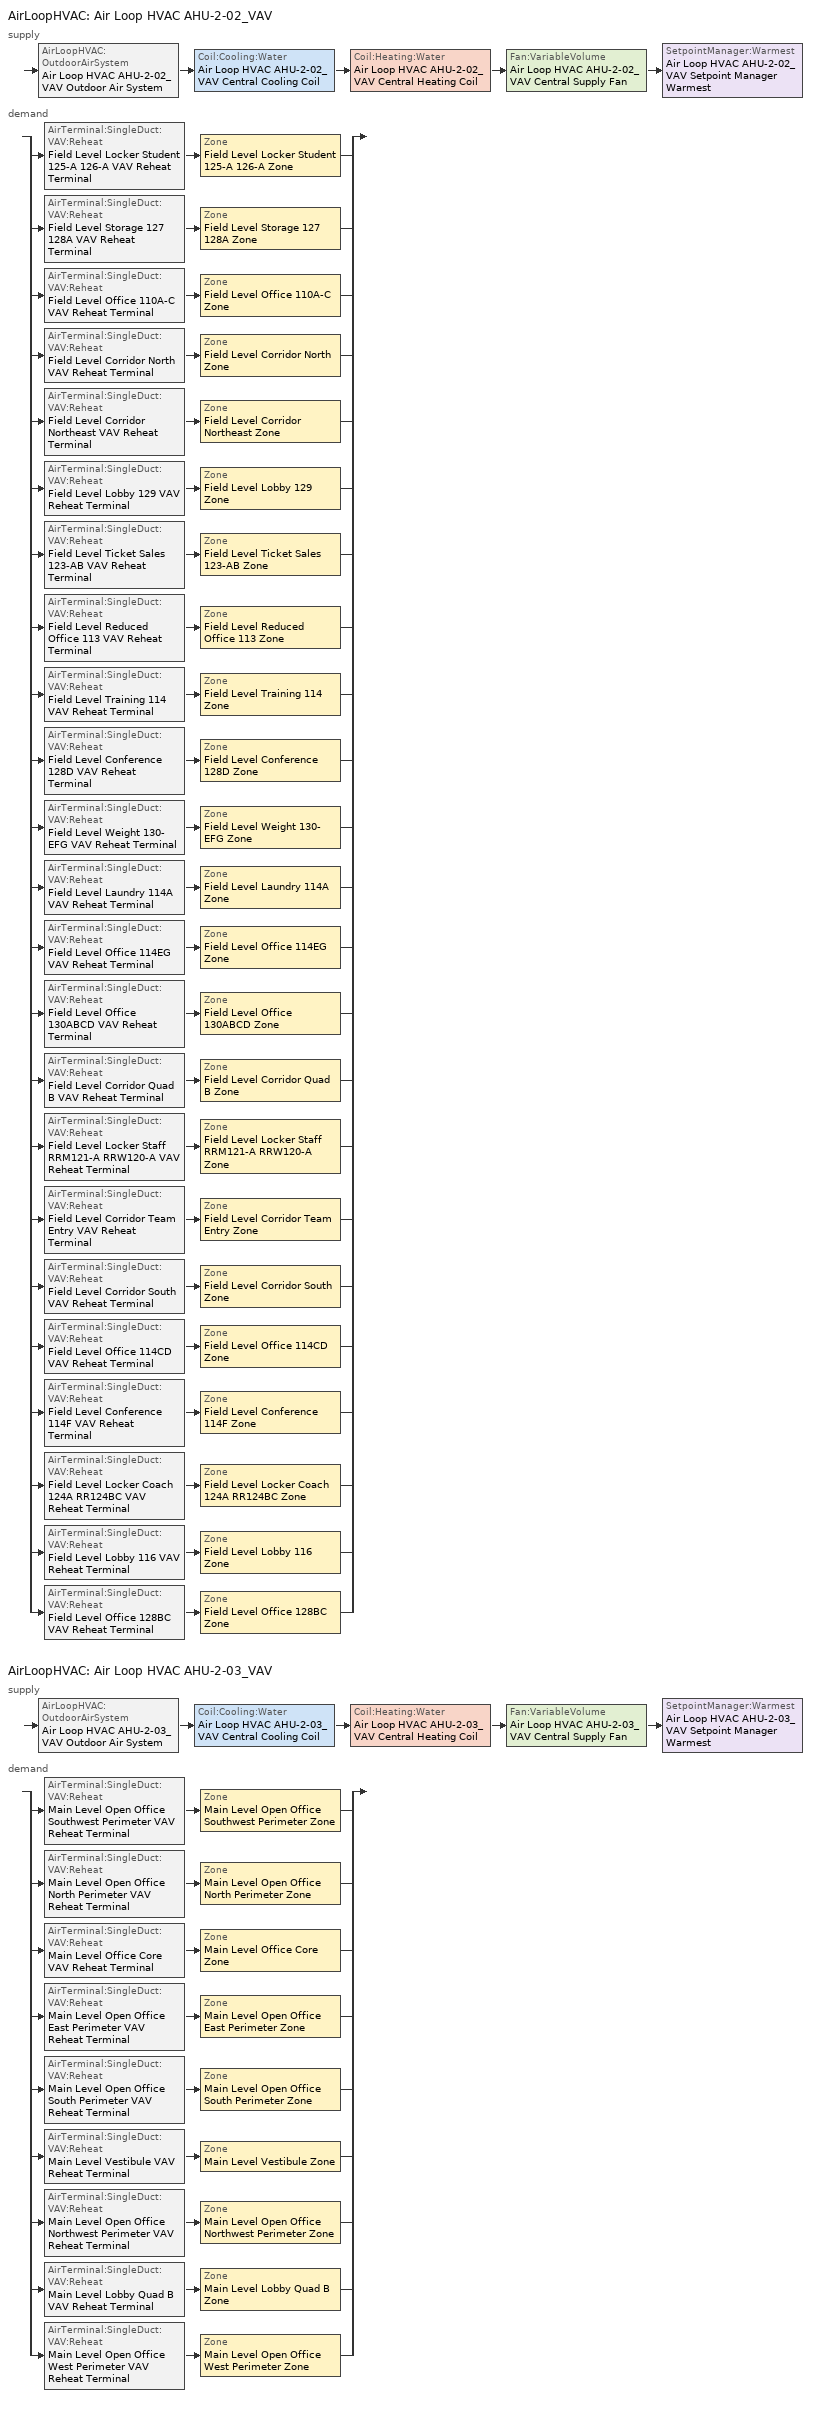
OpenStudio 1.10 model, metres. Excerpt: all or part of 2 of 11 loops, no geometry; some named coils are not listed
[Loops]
AirLoopHVAC 'Air Loop HVAC AHU-2-02_VAV'
 supply: AirLoopHVAC:OutdoorAirSystem 'Air Loop HVAC AHU-2-02_VAV Outdoor Air System' > Coil:Cooling:Water 'Air Loop HVAC AHU-2-02_VAV Central Cooling Coil' > Coil:Heating:Water 'Air Loop HVAC AHU-2-02_VAV Central Heating Coil' > Fan:VariableVolume 'Air Loop HVAC AHU-2-02_VAV Central Supply Fan' > SetpointManager:Warmest 'Air Loop HVAC AHU-2-02_VAV Setpoint Manager Warmest'
 demand: split
  | AirTerminal:SingleDuct:VAV:Reheat 'Field Level Locker Student 125-A 126-A VAV Reheat Terminal' > Zone 'Field Level Locker Student 125-A 126-A Zone'
  | AirTerminal:SingleDuct:VAV:Reheat 'Field Level Storage 127 128A VAV Reheat Terminal' > Zone 'Field Level Storage 127 128A Zone'
  | AirTerminal:SingleDuct:VAV:Reheat 'Field Level Office 110A-C VAV Reheat Terminal' > Zone 'Field Level Office 110A-C Zone'
  | AirTerminal:SingleDuct:VAV:Reheat 'Field Level Corridor North VAV Reheat Terminal' > Zone 'Field Level Corridor North Zone'
  | AirTerminal:SingleDuct:VAV:Reheat 'Field Level Corridor Northeast VAV Reheat Terminal' > Zone 'Field Level Corridor Northeast Zone'
  | AirTerminal:SingleDuct:VAV:Reheat 'Field Level Lobby 129 VAV Reheat Terminal' > Zone 'Field Level Lobby 129 Zone'
  | AirTerminal:SingleDuct:VAV:Reheat 'Field Level Ticket Sales 123-AB VAV Reheat Terminal' > Zone 'Field Level Ticket Sales 123-AB Zone'
  | AirTerminal:SingleDuct:VAV:Reheat 'Field Level Reduced Office 113 VAV Reheat Terminal' > Zone 'Field Level Reduced Office 113 Zone'
  | AirTerminal:SingleDuct:VAV:Reheat 'Field Level Training 114 VAV Reheat Terminal' > Zone 'Field Level Training 114 Zone'
  | AirTerminal:SingleDuct:VAV:Reheat 'Field Level Conference 128D VAV Reheat Terminal' > Zone 'Field Level Conference 128D Zone'
  | AirTerminal:SingleDuct:VAV:Reheat 'Field Level Weight 130-EFG VAV Reheat Terminal' > Zone 'Field Level Weight 130-EFG Zone'
  | AirTerminal:SingleDuct:VAV:Reheat 'Field Level Laundry 114A VAV Reheat Terminal' > Zone 'Field Level Laundry 114A Zone'
  | AirTerminal:SingleDuct:VAV:Reheat 'Field Level Office 114EG VAV Reheat Terminal' > Zone 'Field Level Office 114EG Zone'
  | AirTerminal:SingleDuct:VAV:Reheat 'Field Level Office 130ABCD VAV Reheat Terminal' > Zone 'Field Level Office 130ABCD Zone'
  | AirTerminal:SingleDuct:VAV:Reheat 'Field Level Corridor Quad B VAV Reheat Terminal' > Zone 'Field Level Corridor Quad B Zone'
  | AirTerminal:SingleDuct:VAV:Reheat 'Field Level Locker Staff RRM121-A RRW120-A VAV Reheat Terminal' > Zone 'Field Level Locker Staff RRM121-A RRW120-A Zone'
  | AirTerminal:SingleDuct:VAV:Reheat 'Field Level Corridor Team Entry VAV Reheat Terminal' > Zone 'Field Level Corridor Team Entry Zone'
  | AirTerminal:SingleDuct:VAV:Reheat 'Field Level Corridor South VAV Reheat Terminal' > Zone 'Field Level Corridor South Zone'
  | AirTerminal:SingleDuct:VAV:Reheat 'Field Level Office 114CD VAV Reheat Terminal' > Zone 'Field Level Office 114CD Zone'
  | AirTerminal:SingleDuct:VAV:Reheat 'Field Level Conference 114F VAV Reheat Terminal' > Zone 'Field Level Conference 114F Zone'
  | AirTerminal:SingleDuct:VAV:Reheat 'Field Level Locker Coach 124A RR124BC VAV Reheat Terminal' > Zone 'Field Level Locker Coach 124A RR124BC Zone'
  | AirTerminal:SingleDuct:VAV:Reheat 'Field Level Lobby 116 VAV Reheat Terminal' > Zone 'Field Level Lobby 116 Zone'
  | AirTerminal:SingleDuct:VAV:Reheat 'Field Level Office 128BC VAV Reheat Terminal' > Zone 'Field Level Office 128BC Zone'
AirLoopHVAC 'Air Loop HVAC AHU-2-03_VAV'
 supply: AirLoopHVAC:OutdoorAirSystem 'Air Loop HVAC AHU-2-03_VAV Outdoor Air System' > Coil:Cooling:Water 'Air Loop HVAC AHU-2-03_VAV Central Cooling Coil' > Coil:Heating:Water 'Air Loop HVAC AHU-2-03_VAV Central Heating Coil' > Fan:VariableVolume 'Air Loop HVAC AHU-2-03_VAV Central Supply Fan' > SetpointManager:Warmest 'Air Loop HVAC AHU-2-03_VAV Setpoint Manager Warmest'
 demand: split
  | AirTerminal:SingleDuct:VAV:Reheat 'Main Level Open Office Southwest Perimeter VAV Reheat Terminal' > Zone 'Main Level Open Office Southwest Perimeter Zone'
  | AirTerminal:SingleDuct:VAV:Reheat 'Main Level Open Office North Perimeter VAV Reheat Terminal' > Zone 'Main Level Open Office North Perimeter Zone'
  | AirTerminal:SingleDuct:VAV:Reheat 'Main Level Office Core VAV Reheat Terminal' > Zone 'Main Level Office Core Zone'
  | AirTerminal:SingleDuct:VAV:Reheat 'Main Level Open Office East Perimeter VAV Reheat Terminal' > Zone 'Main Level Open Office East Perimeter Zone'
  | AirTerminal:SingleDuct:VAV:Reheat 'Main Level Open Office South Perimeter VAV Reheat Terminal' > Zone 'Main Level Open Office South Perimeter Zone'
  | AirTerminal:SingleDuct:VAV:Reheat 'Main Level Vestibule VAV Reheat Terminal' > Zone 'Main Level Vestibule Zone'
  | AirTerminal:SingleDuct:VAV:Reheat 'Main Level Open Office Northwest Perimeter VAV Reheat Terminal' > Zone 'Main Level Open Office Northwest Perimeter Zone'
  | AirTerminal:SingleDuct:VAV:Reheat 'Main Level Lobby Quad B VAV Reheat Terminal' > Zone 'Main Level Lobby Quad B Zone'
  | AirTerminal:SingleDuct:VAV:Reheat 'Main Level Open Office West Perimeter VAV Reheat Terminal' > Zone 'Main Level Open Office West Perimeter Zone'
[Sizing:Zone] Zone Cooling Design Supply Air Temperature {C}=12.78; Zone Heating Design Supply Air Temperature {C}=32.22; Zone Cooling Design Supply Air Humidity Ratio {kg-H2O/kg-air}=0.0085; Zone Heating Design Supply Air Humidity Ratio {kg-H2O/kg-air}=0.008; Cooling Design Air Flow Method=DesignDay; Heating Design Air Flow Method=DesignDay
Field Level Office 114EG Zone; Field Level Office 114CD Zone; Field Level Ticket Sales 123-AB Zone; Field Level Weight 130-EFG Zone; Main Level Vestibule Zone; Main Level Office Core Zone; Field Level Corridor Quad B Zone; Main Level Open Office North Perimeter Zone; Main Level Open Office West Perimeter Zone; Field Level Corridor Team Entry Zone; Field Level Laundry 114A Zone; Field Level Training 114 Zone; Main Level Open Office Northwest Perimeter Zone; Field Level Reduced Office 113 Zone; Field Level Conference 114F Zone; Field Level Storage 127 128A Zone; Field Level Locker Student 125-A 126-A Zone; Main Level Open Office South Perimeter Zone; Field Level Locker Staff RRM121-A RRW120-A Zone; Field Level Corridor North Zone; Field Level Office 110A-C Zone; Main Level Open Office East Perimeter Zone; Field Level Lobby 116 Zone; Field Level Locker Coach 124A RR124BC Zone; Field Level Conference 128D Zone; Main Level Open Office Southwest Perimeter Zone; Field Level Corridor South Zone; Main Level Lobby Quad B Zone; Field Level Office 128BC Zone; Field Level Corridor Northeast Zone; Field Level Lobby 129 Zone; Field Level Office 130ABCD Zone
[Zone equipment]
Field Level Office 114EG Zone: Field Level Office 114EG VAV Reheat Terminal
Field Level Office 114CD Zone: Field Level Office 114CD VAV Reheat Terminal
Field Level Ticket Sales 123-AB Zone: Field Level Ticket Sales 123-AB VAV Reheat Terminal
Field Level Weight 130-EFG Zone: Field Level Weight 130-EFG VAV Reheat Terminal
Main Level Vestibule Zone: Main Level Vestibule VAV Reheat Terminal
Main Level Office Core Zone: Main Level Office Core VAV Reheat Terminal
Field Level Corridor Quad B Zone: Field Level Corridor Quad B VAV Reheat Terminal
Main Level Open Office North Perimeter Zone: Main Level Open Office North Perimeter VAV Reheat Terminal
Main Level Open Office West Perimeter Zone: Main Level Open Office West Perimeter VAV Reheat Terminal
Field Level Corridor Team Entry Zone: Field Level Corridor Team Entry VAV Reheat Terminal
Field Level Laundry 114A Zone: Field Level Laundry 114A VAV Reheat Terminal
Field Level Training 114 Zone: Field Level Training 114 VAV Reheat Terminal
Main Level Open Office Northwest Perimeter Zone: Main Level Open Office Northwest Perimeter VAV Reheat Terminal
Field Level Reduced Office 113 Zone: Field Level Reduced Office 113 VAV Reheat Terminal
Field Level Conference 114F Zone: Field Level Conference 114F VAV Reheat Terminal
Field Level Storage 127 128A Zone: Field Level Storage 127 128A VAV Reheat Terminal
Field Level Locker Student 125-A 126-A Zone: Field Level Locker Student 125-A 126-A VAV Reheat Terminal
Main Level Open Office South Perimeter Zone: Main Level Open Office South Perimeter VAV Reheat Terminal
Field Level Locker Staff RRM121-A RRW120-A Zone: Field Level Locker Staff RRM121-A RRW120-A VAV Reheat Terminal
Field Level Corridor North Zone: Field Level Corridor North VAV Reheat Terminal
Field Level Office 110A-C Zone: Field Level Office 110A-C VAV Reheat Terminal
Main Level Open Office East Perimeter Zone: Main Level Open Office East Perimeter VAV Reheat Terminal
Field Level Lobby 116 Zone: Field Level Lobby 116 VAV Reheat Terminal
Field Level Locker Coach 124A RR124BC Zone: Field Level Locker Coach 124A RR124BC VAV Reheat Terminal
Field Level Conference 128D Zone: Field Level Conference 128D VAV Reheat Terminal
Main Level Open Office Southwest Perimeter Zone: Main Level Open Office Southwest Perimeter VAV Reheat Terminal
Field Level Corridor South Zone: Field Level Corridor South VAV Reheat Terminal
Main Level Lobby Quad B Zone: Main Level Lobby Quad B VAV Reheat Terminal
Field Level Office 128BC Zone: Field Level Office 128BC VAV Reheat Terminal
Field Level Corridor Northeast Zone: Field Level Corridor Northeast VAV Reheat Terminal
Field Level Lobby 129 Zone: Field Level Lobby 129 VAV Reheat Terminal
Field Level Office 130ABCD Zone: Field Level Office 130ABCD VAV Reheat Terminal
[AirLoopHVAC]
Name | Availability Schedule | Availability Manager | Design Supply Air Flow Rate {m3/s}
Air Loop HVAC AHU-2-02_VAV | NE_Ops FullOffFlr1 HVAC Schedule | Availability Manager Night Cycle 3 | 16.5182
Air Loop HVAC AHU-2-03_VAV | NE_Ops FullOffOther HVAC Schedule | Availability Manager Night Cycle 4 | 17.934
[AvailabilityManager:NightCycle] Control Type=CycleOnAny
Availability Manager Night Cycle 3; Availability Manager Night Cycle 4
[Sizing:System] Type of Load to Size On=Sensible; Design Outdoor Air Flow Rate {m3/s}=Autosize; Minimum System Air Flow Ratio=0.3; Preheat Design Temperature {C}=7; Preheat Design Humidity Ratio {kg-H2O/kg-Air}=0.008; Precool Design Temperature {C}=12.8; Precool Design Humidity Ratio {kg-H2O/kg-Air}=0.008; Central Cooling Design Supply Air Temperature {C}=12.7778; Central Heating Design Supply Air Temperature {C}=12.7778; Sizing Option=NonCoincident; 100% Outdoor Air in Cooling=No; 100% Outdoor Air in Heating=No; Central Cooling Design Supply Air Humidity Ratio {kg-H2O/kg-Air}=0.0085; Central Heating Design Supply Air Humidity Ratio {kg-H2O/kg-Air}=0.008; Cooling Design Air Flow Method=DesignDay; Cooling Design Air Flow Rate {m3/s}=0; Heating Design Air Flow Method=DesignDay; Heating Design Air Flow Rate {m3/s}=0; System Outdoor Air Method=ZoneSum; Zone Maximum Outdoor Air Fraction=1; Cooling Supply Air Flow Rate Per Floor Area {m3/s-m2}=0.00996765; Cooling Fraction of Autosized Cooling Supply Air Flow Rate=1; Cooling Supply Air Flow Rate Per Unit Cooling Capacity {m3/s-W}=3.94755e-05; Heating Supply Air Flow Rate Per Floor Area {m3/s-m2}=0.00996765; Heating Fraction of Autosized Heating Supply Air Flow Rate=1; Heating Fraction of Autosized Cooling Supply Air Flow Rate=1; Heating Supply Air Flow Rate Per Unit Heating Capacity {m3/s-W}=3.15882e-05; Cooling Design Capacity Method=CoolingDesignCapacity; Cooling Design Capacity {W}=Autosize; Cooling Design Capacity Per Floor Area {W/m2}=234.7; Fraction of Autosized Cooling Design Capacity=1; Heating Design Capacity Method=HeatingDesignCapacity; Heating Design Capacity {W}=Autosize; Heating Design Capacity Per Floor Area {W/m2}=157; Fraction of Autosized Heating Design Capacity=1; Central Cooling Capacity Control Method=OnOff
Air Loop HVAC AHU-2-02_VAV; Air Loop HVAC AHU-2-03_VAV
[Fan:VariableVolume] Availability Schedule=Always On Discrete; Pressure Rise {Pa}=1756; Fan Power Minimum Flow Rate Input Method=FixedFlowRate; Fan Power Minimum Flow Fraction=0; Fan Power Minimum Air Flow Rate {m3/s}=0; Motor Efficiency=0.9; Motor In Airstream Fraction=1; Fan Power Coefficient 1=0.0013; Fan Power Coefficient 2=0.147; Fan Power Coefficient 3=0.9506; Fan Power Coefficient 4=-0.0998; Fan Power Coefficient 5=0
Name | Fan Efficiency | Maximum Flow Rate {m3/s}
Air Loop HVAC AHU-2-02_VAV Central Supply Fan | 0.65 | 16.5182
Air Loop HVAC AHU-2-03_VAV Central Supply Fan | 0.63 | 17.934
[Controller:OutdoorAir] Minimum Outdoor Air Flow Rate {m3/s}=autosize; Economizer Control Type=DifferentialDryBulb; Economizer Control Action Type=ModulateFlow; Economizer Maximum Limit Dry-Bulb Temperature {C}=28; Economizer Maximum Limit Enthalpy {J/kg}=64000; Economizer Minimum Limit Dry-Bulb Temperature {C}=-100; Lockout Type=NoLockout; Minimum Limit Type=FixedMinimum; High Humidity Control=No; Heat Recovery Bypass Control Type=BypassWhenWithinEconomizerLimits
Name | Maximum Outdoor Air Flow Rate {m3/s} | Minimum Outdoor Air Schedule | Controller Mechanical Ventilation
Air Loop HVAC AHU-2-02_VAV Outdoor Air Controller | 16.5182 | NE_Ops FullOffFlr1 HVAC Schedule | Controller Mechanical Ventilation 3
Air Loop HVAC AHU-2-03_VAV Outdoor Air Controller | 17.934 | NE_Ops FullOffOther HVAC Schedule | Controller Mechanical Ventilation 4
[Controller:MechanicalVentilation] System Outdoor Air Method=ZoneSum
Name | Availability Schedule
Controller Mechanical Ventilation 3 | NE_Ops FullOffFlr1 HVAC Schedule
Controller Mechanical Ventilation 4 | NE_Ops FullOffOther HVAC Schedule
[AirLoopHVAC:OutdoorAirSystem]
Name | Controller
Air Loop HVAC AHU-2-02_VAV Outdoor Air System | Air Loop HVAC AHU-2-02_VAV Outdoor Air Controller
Air Loop HVAC AHU-2-03_VAV Outdoor Air System | Air Loop HVAC AHU-2-03_VAV Outdoor Air Controller
[SetpointManager:Warmest] Control Variable=Temperature; Minimum Setpoint Temperature {C}=12.7778; Maximum Setpoint Temperature {C}=18.3333; Strategy=MaximumTemperature
Air Loop HVAC AHU-2-02_VAV Setpoint Manager Warmest; Air Loop HVAC AHU-2-03_VAV Setpoint Manager Warmest
[AirTerminal:SingleDuct:VAV:Reheat] Availability Schedule=Always On Discrete; Zone Minimum Air Flow Input Method=Constant; Constant Minimum Air Flow Fraction=0.2; Fixed Minimum Air Flow Rate {m3/s}=0; Maximum Hot Water or Steam Flow Rate {m3/s}=Autocalculate; Minimum Hot Water or Steam Flow Rate {m3/s}=0; Convergence Tolerance=0.001; Damper Heating Action=Reverse; Maximum Reheat Air Temperature {C}=35; Control For Outdoor Air=No
Name | Maximum Air Flow Rate {m3/s} | Reheat Coil
Field Level Locker Student 125-A 126-A VAV Reheat Terminal | 0.349241 | Field Level Locker Student 125-A 126-A VAV Reheat Terminal Heating Coil
Field Level Storage 127 128A VAV Reheat Terminal | 0.235974 | Field Level Storage 127 128A VAV Reheat Terminal Heating Coil
Main Level Open Office Southwest Perimeter VAV Reheat Terminal | 1.09264 | Main Level Open Office Southwest Perimeter VAV Reheat Terminal Heating Coil
Field Level Office 110A-C VAV Reheat Terminal | 0.330363 | Field Level Office 110A-C VAV Reheat Terminal Heating Coil
Field Level Corridor North VAV Reheat Terminal | 0.802311 | Field Level Corridor North VAV Reheat Terminal Heating Coil
Field Level Corridor Northeast VAV Reheat Terminal | 0.188779 | Field Level Corridor Northeast VAV Reheat Terminal Heating Coil
Field Level Lobby 129 VAV Reheat Terminal | 0.519142 | Field Level Lobby 129 VAV Reheat Terminal Heating Coil
Main Level Open Office North Perimeter VAV Reheat Terminal | 2.71926 | Main Level Open Office North Perimeter VAV Reheat Terminal Heating Coil
Main Level Office Core VAV Reheat Terminal | 8.57334 | Main Level Office Core VAV Reheat Terminal Heating Coil
Field Level Ticket Sales 123-AB VAV Reheat Terminal | 0.235974 | Field Level Ticket Sales 123-AB VAV Reheat Terminal Heating Coil
Main Level Open Office East Perimeter VAV Reheat Terminal | 1.78133 | Main Level Open Office East Perimeter VAV Reheat Terminal Heating Coil
Field Level Reduced Office 113 VAV Reheat Terminal | 0.0943895 | Field Level Reduced Office 113 VAV Reheat Terminal Heating Coil
Field Level Training 114 VAV Reheat Terminal | 2.12376 | Field Level Training 114 VAV Reheat Terminal Heating Coil
Field Level Conference 128D VAV Reheat Terminal | 0.141584 | Field Level Conference 128D VAV Reheat Terminal Heating Coil
Field Level Weight 130-EFG VAV Reheat Terminal | 9.43895 | Field Level Weight 130-EFG VAV Reheat Terminal Heating Coil
Field Level Laundry 114A VAV Reheat Terminal | 0.235974 | Field Level Laundry 114A VAV Reheat Terminal Heating Coil
Field Level Office 114EG VAV Reheat Terminal | 0.254852 | Field Level Office 114EG VAV Reheat Terminal Heating Coil
Field Level Office 130ABCD VAV Reheat Terminal | 0.297327 | Field Level Office 130ABCD VAV Reheat Terminal Heating Coil
Field Level Corridor Quad B VAV Reheat Terminal | 0.837707 | Field Level Corridor Quad B VAV Reheat Terminal Heating Coil
Field Level Locker Staff RRM121-A RRW120-A VAV Reheat Terminal | 0.707921 | Field Level Locker Staff RRM121-A RRW120-A VAV Reheat Terminal Heating Coil
Field Level Corridor Team Entry VAV Reheat Terminal | 0.117987 | Field Level Corridor Team Entry VAV Reheat Terminal Heating Coil
Field Level Corridor South VAV Reheat Terminal | 0.943895 | Field Level Corridor South VAV Reheat Terminal Heating Coil
Main Level Open Office South Perimeter VAV Reheat Terminal | 0.580569 | Main Level Open Office South Perimeter VAV Reheat Terminal Heating Coil
Field Level Office 114CD VAV Reheat Terminal | 0.155743 | Field Level Office 114CD VAV Reheat Terminal Heating Coil
Main Level Vestibule VAV Reheat Terminal | 1.12411 | Main Level Vestibule VAV Reheat Terminal Heating Coil
Field Level Conference 114F VAV Reheat Terminal | 0.169901 | Field Level Conference 114F VAV Reheat Terminal Heating Coil
Field Level Locker Coach 124A RR124BC VAV Reheat Terminal | 0.802311 | Field Level Locker Coach 124A RR124BC VAV Reheat Terminal Heating Coil
Main Level Open Office Northwest Perimeter VAV Reheat Terminal | 0.795627 | Main Level Open Office Northwest Perimeter VAV Reheat Terminal Heating Coil
Field Level Lobby 116 VAV Reheat Terminal | 0.471947 | Field Level Lobby 116 VAV Reheat Terminal Heating Coil
Main Level Lobby Quad B VAV Reheat Terminal | 0.606783 | Main Level Lobby Quad B VAV Reheat Terminal Heating Coil
Field Level Office 128BC VAV Reheat Terminal | 0.235974 | Field Level Office 128BC VAV Reheat Terminal Heating Coil
Main Level Open Office West Perimeter VAV Reheat Terminal | 0.660343 | Main Level Open Office West Perimeter VAV Reheat Terminal Heating Coil
[Schedule:Ruleset]
Name | Default Day Schedule | Summer Design Day Schedule | Winter Design Day Schedule
NE_Ops FullOffFlr1 HVAC Schedule | NE_Ops FullOffFlr1 HVAC Schedule OnDays | NE_Ops FullOffFlr1 HVAC Schedule Summer Design Day | NE_Ops FullOffFlr1 HVAC Schedule Winter Design Day
NE_Ops FullOffOther HVAC Schedule | NE_Ops FullOffOther HVAC Schedule OnDays | NE_Ops FullOffOther HVAC Schedule Summer Design Day | NE_Ops FullOffOther HVAC Schedule Winter Design Day
[Schedule:Day]
NE_Ops FullOffFlr1 HVAC Schedule OnDays; NE_Ops FullOffFlr1 HVAC Schedule Winter Design Day; NE_Ops FullOffFlr1 HVAC Schedule Summer Design Day: 6, 0, 0, 24, 0, 1
NE_Ops FullOffFlr1 HVAC Schedule Sunday; NE_Ops FullOffOther HVAC Schedule Sunday: 24, 0, 0
NE_Ops FullOffOther HVAC Schedule OnDays; NE_Ops FullOffOther HVAC Schedule Winter Design Day; NE_Ops FullOffOther HVAC Schedule Summer Design Day: 6, 0, 0, 20, 0, 1, 24, 0, 0
[Schedule:Rule] Rule Order=0; Apply Sunday=Yes; Date Specification Type=DateRange; Start Month=1; Start Day=1; End Month=12; End Day=31
Name | Schedule Ruleset | Day Schedule
NE_Ops FullOffFlr1 HVAC Schedule Sunday Rule | NE_Ops FullOffFlr1 HVAC Schedule | NE_Ops FullOffFlr1 HVAC Schedule Sunday
NE_Ops FullOffOther HVAC Schedule Sunday Rule | NE_Ops FullOffOther HVAC Schedule | NE_Ops FullOffOther HVAC Schedule Sunday
[Schedule:Constant]
Always On Discrete: Value=1
